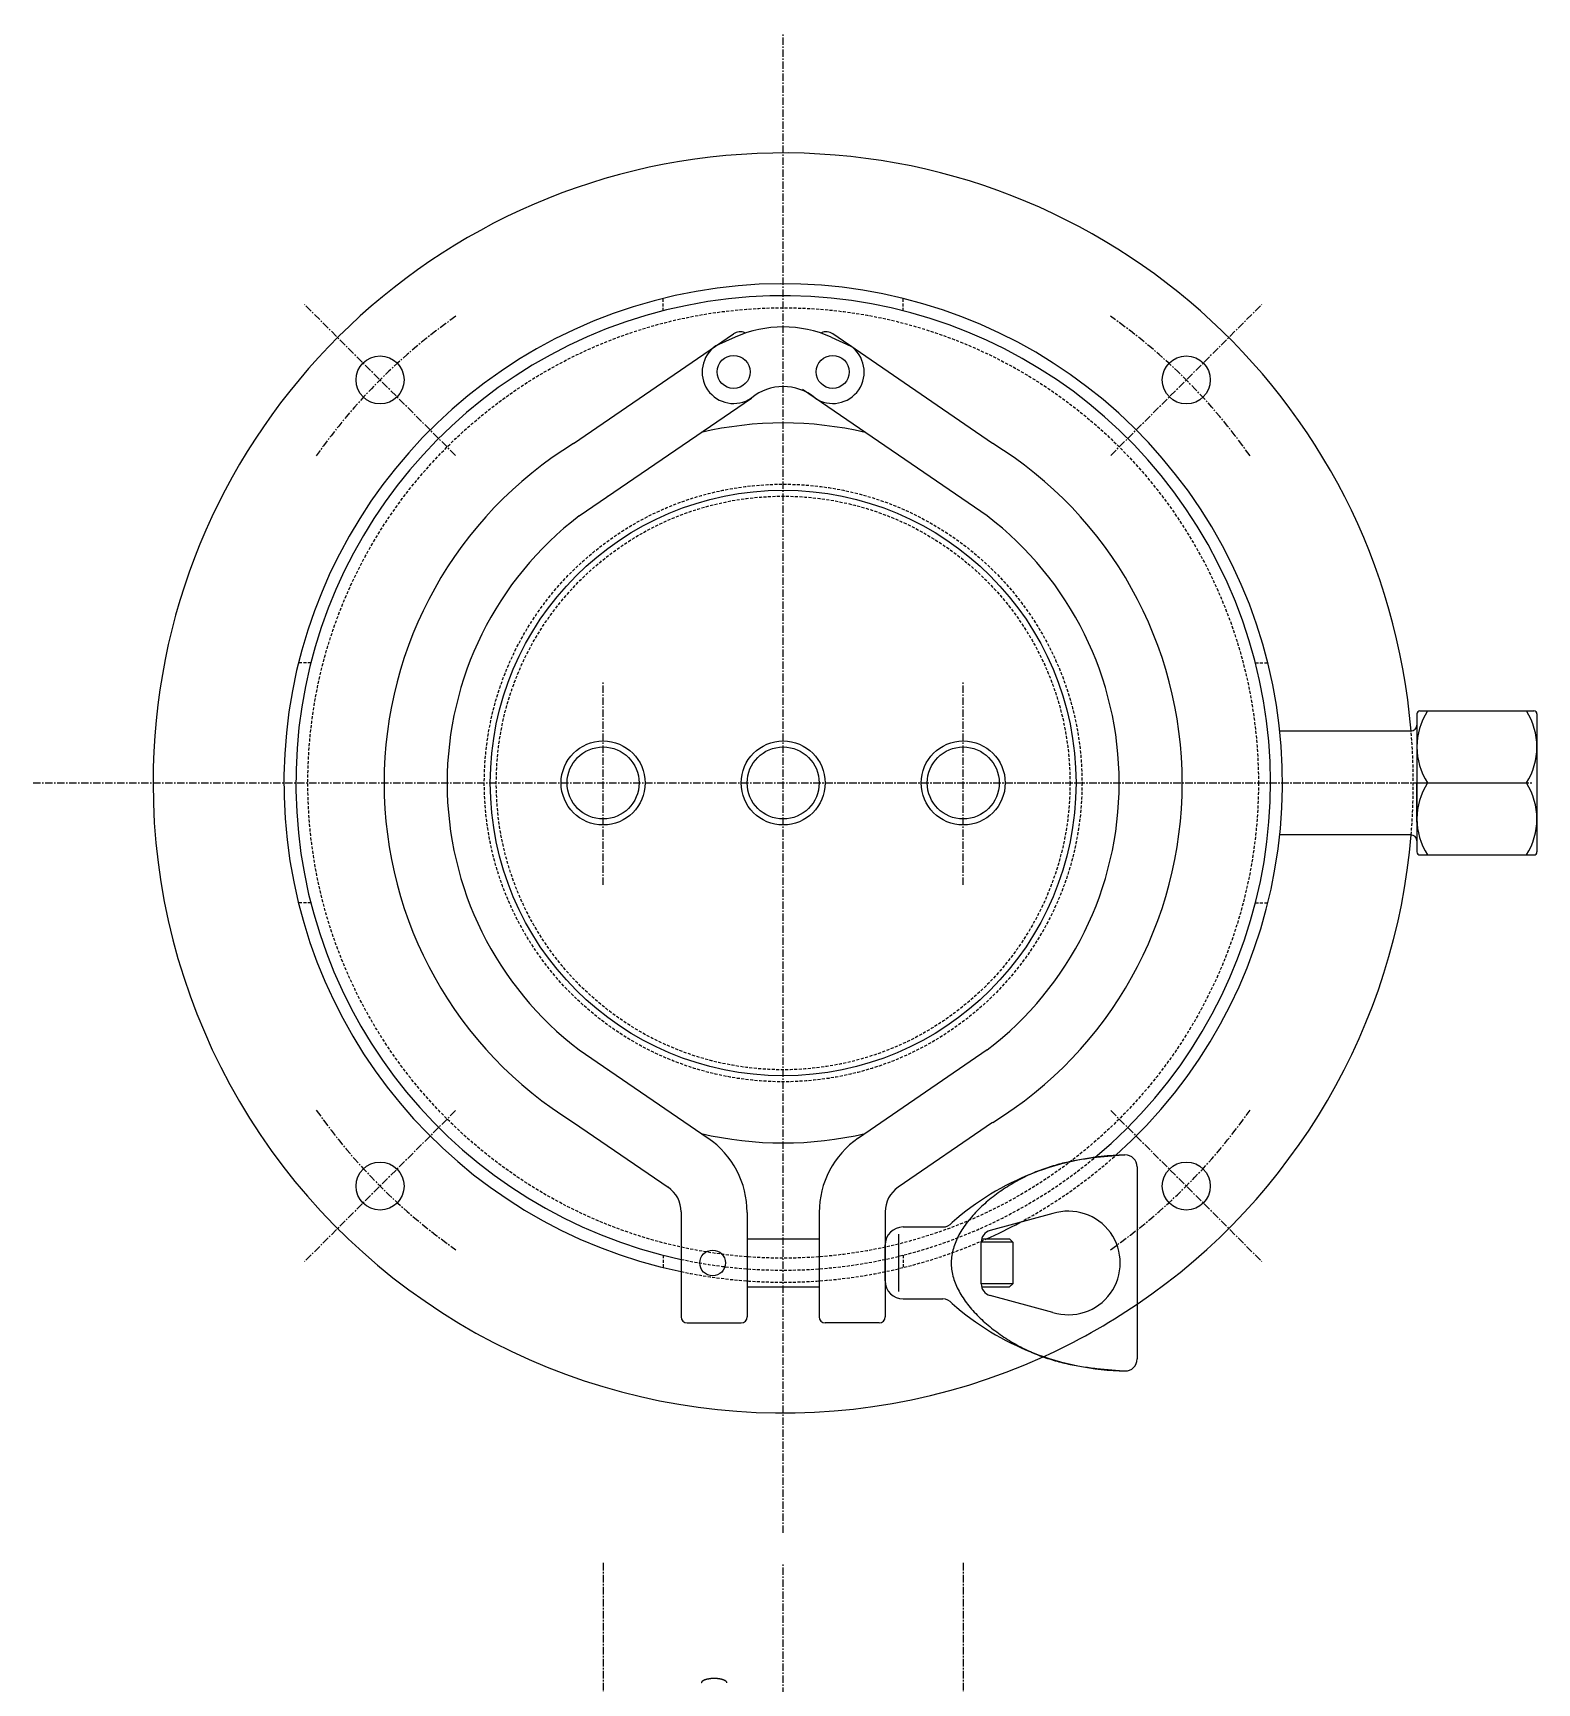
# Model space of a CAD drawing. Extents: x 248 to 542, y 18 to 798.
# Drawn here: x 291.5 to 542.1, y 522.5 to 797.5 of the extents above; entities that cross this region are included whole.
import ezdxf

# ---------------------------------------------------------------- set-up
doc = ezdxf.new("R2010")
doc.units = 0
doc.linetypes.add('CENTER', pattern=[2, 1.25, -0.25, 0.25, -0.25])
doc.linetypes.add('DASHED', pattern=[0.75, 0.5, -0.25])
doc.layers.get('0').update_dxf_attribs({"linetype": 'CONTINUOUS'})
doc.layers.add('CENTER', color=1, linetype='CENTER')

msp = doc.modelspace()

# ---------------------------------------------------------------- linework, layer by layer
at = {"color": 3, "linetype": 'DASHED'}
for p, q in [((396.5, 751.21), (396.5, 753.28)), ((436.5, 751.21), (436.5, 753.28)), ((337.8, 692.52), (335.74, 692.52)), ((495.2, 692.52), (497.26, 692.52)), ((337.8, 652.52), (335.74, 652.52)), ((495.2, 652.52), (497.26, 652.52)), ((396.5, 593.82), (396.5, 591.76)), ((436.5, 593.82), (436.5, 591.76))]:
    msp.add_line(p, q, dxfattribs=at)
at = {"color": 7, "linetype": 'CONTINUOUS'}
for p, q in [((381.59, 729.12), (408.23, 747.36)), ((408.48, 746.84), (405.28, 745.35)), ((424.52, 746.84), (427.76, 745.32)), ((451.41, 729.12), (424.77, 747.36)), ((450.5, 717.02), (419.73, 738.08)), ((382.5, 717.02), (411.22, 736.68)), ((522.11, 684.02), (522.11, 682.17)), ((522.11, 682.17), (522.11, 662.87)), ((522.61, 684.52), (541.61, 684.52)), ((542.11, 684.02), (542.11, 661.02)), ((521.11, 681.17), (499.25, 681.17)), ((522.11, 665.98), (522.11, 672.52)), ((522.11, 665.98), (522.11, 672.52)), ((522.11, 665.98), (522.11, 672.52)), ((522.11, 672.52), (539.28, 672.52)), ((523.87, 672.52), (540.35, 672.52)), ((521.11, 663.87), (499.25, 663.87)), ((522.11, 662.87), (522.11, 661.02)), ((522.61, 660.52), (541.61, 660.52)), ((382.5, 628.02), (403.98, 613.32)), ((450.5, 628.02), (429.03, 613.32)), ((381.59, 615.92), (397.33, 605.14)), ((451.41, 615.92), (435.68, 605.14)), ((475.5, 608.52), (475.5, 576.52)), ((399.5, 601.02), (399.5, 583.52)), ((410.5, 600.94), (410.5, 583.52)), ((422.5, 600.94), (422.5, 583.52)), ((433.5, 601.02), (433.5, 583.52)), ((461.43, 600.74), (450.98, 597.92)), ((435.74, 597.3), (435.74, 587.74)), ((436.5, 598.52), (443.1, 598.52)), ((410.5, 596.52), (422.5, 596.52)), ((433.5, 589.52), (433.5, 595.52)), ((449.5, 589.05), (449.5, 595.99)), ((454.75, 595.97), (449.5, 595.97)), ((449.57, 596.52), (454.2, 596.52)), ((454.2, 596.52), (454.75, 595.97)), ((454.75, 595.97), (454.75, 589.07)), ((410.5, 588.52), (422.5, 588.52)), ((454.75, 589.07), (449.5, 589.07)), ((449.57, 588.52), (454.2, 588.52)), ((454.2, 588.52), (454.75, 589.07)), ((436.5, 586.52), (443.1, 586.52)), ((461.43, 584.29), (450.98, 587.12)), ((400.5, 582.52), (409.5, 582.52)), ((432.5, 582.52), (423.5, 582.52))]:
    msp.add_line(p, q, dxfattribs=at)
at = {"color": 7}
msp.add_polyline3d([(473.44, 610.52, 0), (473.12, 610.49, 0), (472.81, 610.47, 0), (472.5, 610.44, 0), (472.18, 610.42, 0), (471.87, 610.39, 0), (471.56, 610.37, 0), (471.24, 610.34, 0), (470.93, 610.31, 0), (470.62, 610.28, 0), (470.3, 610.25, 0), (469.99, 610.23, 0), (469.68, 610.19, 0), (469.36, 610.16, 0), (469.05, 610.13, 0), (468.73, 610.09, 0), (468.42, 610.06, 0), (468.11, 610.02, 0), (467.79, 609.98, 0), (467.48, 609.94, 0), (467.16, 609.9, 0), (466.85, 609.85, 0), (466.54, 609.8, 0), (466.22, 609.76, 0), (465.9, 609.71, 0), (465.59, 609.65, 0), (465.27, 609.6, 0), (464.96, 609.54, 0), (464.64, 609.48, 0), (464.33, 609.41, 0), (464.01, 609.35, 0), (463.7, 609.27, 0), (463.38, 609.2, 0), (463.06, 609.13, 0), (462.75, 609.05, 0), (462.43, 608.97, 0), (462.12, 608.88, 0), (461.8, 608.79, 0), (461.48, 608.7, 0), (461.16, 608.6, 0), (460.85, 608.5, 0), (460.53, 608.4, 0), (460.21, 608.29, 0), (459.89, 608.18, 0), (459.57, 608.06, 0), (459.25, 607.94, 0), (458.93, 607.82, 0), (458.61, 607.69, 0), (458.3, 607.55, 0), (457.98, 607.42, 0), (457.65, 607.27, 0), (457.33, 607.13, 0), (457.01, 606.97, 0), (456.69, 606.82, 0), (456.37, 606.66, 0), (456.06, 606.49, 0), (455.74, 606.32, 0), (455.42, 606.15, 0), (455.11, 605.97, 0), (454.79, 605.79, 0), (454.48, 605.6, 0), (454.17, 605.41, 0), (453.86, 605.22, 0), (453.55, 605.02, 0), (453.24, 604.82, 0), (452.94, 604.61, 0), (452.64, 604.41, 0), (452.34, 604.2, 0), (452.05, 603.98, 0), (451.75, 603.76, 0), (451.47, 603.54, 0), (451.18, 603.32, 0), (450.9, 603.09, 0), (450.62, 602.86, 0), (450.35, 602.63, 0), (450.08, 602.39, 0), (449.81, 602.15, 0), (449.55, 601.91, 0), (449.29, 601.66, 0), (449.04, 601.42, 0), (448.79, 601.17, 0), (448.55, 600.92, 0), (448.31, 600.66, 0), (448.08, 600.41, 0), (447.86, 600.15, 0), (447.64, 599.89, 0), (447.42, 599.63, 0), (447.21, 599.36, 0), (447.01, 599.1, 0), (446.82, 598.83, 0), (446.63, 598.56, 0), (446.45, 598.29, 0), (446.27, 598.02, 0), (446.1, 597.74, 0), (445.94, 597.47, 0), (445.79, 597.19, 0), (445.64, 596.91, 0), (445.51, 596.63, 0), (445.38, 596.35, 0), (445.26, 596.07, 0), (445.14, 595.79, 0), (445.04, 595.51, 0), (444.94, 595.22, 0), (444.86, 594.94, 0), (444.78, 594.65, 0), (444.71, 594.37, 0), (444.65, 594.08, 0), (444.6, 593.79, 0), (444.56, 593.51, 0), (444.53, 593.22, 0), (444.51, 592.93, 0), (444.5, 592.64, 0), (444.5, 592.36, 0), (444.51, 592.07, 0), (444.54, 591.78, 0), (444.57, 591.49, 0), (444.61, 591.21, 0), (444.66, 590.92, 0), (444.72, 590.63, 0), (444.79, 590.35, 0), (444.87, 590.06, 0), (444.96, 589.78, 0), (445.05, 589.49, 0), (445.16, 589.21, 0), (445.27, 588.93, 0), (445.39, 588.65, 0), (445.52, 588.37, 0), (445.66, 588.09, 0), (445.81, 587.81, 0), (445.96, 587.53, 0), (446.13, 587.26, 0), (446.29, 586.98, 0), (446.47, 586.71, 0), (446.65, 586.44, 0), (446.84, 586.17, 0), (447.04, 585.9, 0), (447.24, 585.63, 0), (447.45, 585.37, 0), (447.67, 585.11, 0), (447.89, 584.85, 0), (448.11, 584.59, 0), (448.35, 584.33, 0), (448.58, 584.08, 0), (448.82, 583.83, 0), (449.07, 583.58, 0), (449.33, 583.33, 0), (449.58, 583.09, 0), (449.85, 582.85, 0), (450.11, 582.61, 0), (450.38, 582.37, 0), (450.66, 582.14, 0), (450.94, 581.91, 0), (451.22, 581.68, 0), (451.5, 581.46, 0), (451.79, 581.24, 0), (452.08, 581.02, 0), (452.38, 580.8, 0), (452.68, 580.59, 0), (452.98, 580.39, 0), (453.28, 580.18, 0), (453.59, 579.98, 0), (453.89, 579.78, 0), (454.2, 579.59, 0), (454.51, 579.4, 0), (454.83, 579.22, 0), (455.14, 579.04, 0), (455.46, 578.86, 0), (455.77, 578.68, 0), (456.09, 578.52, 0), (456.41, 578.35, 0), (456.73, 578.19, 0), (457.05, 578.04, 0), (457.37, 577.88, 0), (457.69, 577.74, 0), (458, 577.6, 0), (458.32, 577.46, 0), (458.64, 577.33, 0), (458.96, 577.2, 0), (459.28, 577.07, 0), (459.6, 576.95, 0), (459.92, 576.84, 0), (460.24, 576.73, 0), (460.55, 576.62, 0), (460.87, 576.52, 0), (461.19, 576.42, 0), (461.5, 576.32, 0), (461.82, 576.23, 0), (462.14, 576.14, 0), (462.45, 576.06, 0), (462.77, 575.98, 0), (463.09, 575.9, 0), (463.4, 575.82, 0), (463.72, 575.75, 0), (464.04, 575.68, 0), (464.35, 575.61, 0), (464.67, 575.55, 0), (464.98, 575.49, 0), (465.3, 575.43, 0), (465.61, 575.38, 0), (465.93, 575.32, 0), (466.24, 575.27, 0), (466.56, 575.22, 0), (466.87, 575.18, 0), (467.19, 575.13, 0), (467.5, 575.09, 0), (467.81, 575.05, 0), (468.13, 575.01, 0), (468.44, 574.97, 0), (468.76, 574.94, 0), (469.07, 574.9, 0), (469.38, 574.87, 0), (469.7, 574.84, 0), (470.01, 574.81, 0), (470.32, 574.78, 0), (470.64, 574.75, 0), (470.95, 574.72, 0), (471.27, 574.69, 0), (471.58, 574.67, 0), (471.89, 574.64, 0), (472.21, 574.62, 0), (472.52, 574.59, 0), (472.83, 574.57, 0), (473.15, 574.54, 0), (473.46, 574.52, 0)], dxfattribs=at)
at = {"color": 7, "linetype": 'CONTINUOUS'}
msp.add_polyline3d([(407.14, 522.52, 0), (407.14, 522.53, 0), (407.14, 522.55, 0), (407.13, 522.57, 0), (407.13, 522.59, 0), (407.12, 522.61, 0), (407.12, 522.63, 0), (407.11, 522.64, 0), (407.1, 522.66, 0), (407.09, 522.68, 0), (407.07, 522.7, 0), (407.06, 522.72, 0), (407.05, 522.73, 0), (407.03, 522.75, 0), (407.01, 522.77, 0), (407, 522.78, 0), (406.98, 522.8, 0), (406.95, 522.82, 0), (406.93, 522.84, 0), (406.91, 522.85, 0), (406.89, 522.87, 0), (406.86, 522.88, 0), (406.83, 522.9, 0), (406.81, 522.92, 0), (406.78, 522.93, 0), (406.75, 522.95, 0), (406.72, 522.96, 0), (406.69, 522.98, 0), (406.65, 522.99, 0), (406.62, 523, 0), (406.58, 523.02, 0), (406.55, 523.03, 0), (406.51, 523.04, 0), (406.48, 523.06, 0), (406.44, 523.07, 0), (406.4, 523.08, 0), (406.36, 523.09, 0), (406.32, 523.11, 0), (406.27, 523.12, 0), (406.23, 523.13, 0), (406.19, 523.14, 0), (406.14, 523.15, 0), (406.1, 523.16, 0), (406.06, 523.17, 0), (406.01, 523.17, 0), (405.96, 523.18, 0), (405.92, 523.19, 0), (405.87, 523.2, 0), (405.82, 523.21, 0), (405.77, 523.21, 0), (405.72, 523.22, 0), (405.67, 523.23, 0), (405.62, 523.23, 0), (405.57, 523.24, 0), (405.52, 523.24, 0), (405.47, 523.25, 0), (405.42, 523.25, 0), (405.37, 523.25, 0), (405.31, 523.25, 0), (405.26, 523.26, 0), (405.21, 523.26, 0), (405.16, 523.26, 0), (405.11, 523.26, 0), (405.05, 523.26, 0), (405, 523.26, 0), (404.95, 523.26, 0), (404.9, 523.26, 0), (404.84, 523.26, 0), (404.79, 523.26, 0), (404.74, 523.26, 0), (404.69, 523.25, 0), (404.63, 523.25, 0), (404.58, 523.25, 0), (404.53, 523.25, 0), (404.48, 523.24, 0), (404.43, 523.24, 0), (404.38, 523.23, 0), (404.33, 523.23, 0), (404.28, 523.22, 0), (404.23, 523.21, 0), (404.18, 523.21, 0), (404.13, 523.2, 0), (404.09, 523.19, 0), (404.04, 523.18, 0), (403.99, 523.17, 0), (403.95, 523.17, 0), (403.9, 523.16, 0), (403.86, 523.15, 0), (403.81, 523.14, 0), (403.77, 523.13, 0), (403.73, 523.12, 0), (403.69, 523.11, 0), (403.64, 523.09, 0), (403.61, 523.08, 0), (403.56, 523.07, 0), (403.53, 523.06, 0), (403.49, 523.04, 0), (403.45, 523.03, 0), (403.42, 523.02, 0), (403.38, 523, 0), (403.35, 522.99, 0), (403.32, 522.98, 0), (403.28, 522.96, 0), (403.25, 522.95, 0), (403.22, 522.93, 0), (403.19, 522.92, 0), (403.17, 522.9, 0), (403.14, 522.88, 0), (403.12, 522.87, 0), (403.09, 522.85, 0), (403.07, 522.84, 0), (403.05, 522.82, 0), (403.03, 522.8, 0), (403.01, 522.78, 0), (402.99, 522.77, 0), (402.97, 522.75, 0), (402.95, 522.73, 0), (402.94, 522.72, 0), (402.93, 522.7, 0), (402.92, 522.68, 0), (402.9, 522.66, 0), (402.89, 522.64, 0), (402.89, 522.63, 0), (402.88, 522.61, 0), (402.87, 522.59, 0), (402.87, 522.57, 0), (402.87, 522.55, 0), (402.86, 522.53, 0), (402.86, 522.52, 0)], dxfattribs=at)
at = {"color": 3, "linetype": 'DASHED'}
for radius in [79.2, 49.8, 47.8]:
    msp.add_circle((416.5, 672.52), radius, dxfattribs=at)
at = {"color": 7, "linetype": 'CONTINUOUS'}
for centre, radius in [((349.33, 739.69), 4), ((408.25, 741.02), 2.75), ((424.75, 741.02), 2.75), ((483.68, 739.69), 4), ((416.5, 672.52), 48.8), ((386.5, 672.52), 7), ((416.5, 672.52), 7), ((446.5, 672.52), 7), ((386.5, 672.52), 6), ((416.5, 672.52), 6), ((446.5, 672.52), 6), ((349.33, 605.34), 4), ((483.68, 605.34), 4), ((404.75, 592.52), 2.14)]:
    msp.add_circle(centre, radius, dxfattribs=at)
for centre, radius, start, end in [((416.5, 672.52), 105, 4.7258, 180), ((416.5, 672.52), 83.2, 311.7651, 258.2099), ((416.5, 672.52), 81.2, 309.8069, 257.9152), ((416.5, 728.52), 20, 66.3517, 113.6483), ((408.25, 741.02), 5.25, 124.4, 304.4), ((409.36, 745.71), 2, 67.3335, 124.4), ((424.75, 741.02), 5.25, 235.6, 55.6), ((423.64, 745.71), 2, 55.6, 112.6665), ((416.51, 730.36), 8.24, 50.1378, 129.9241), ((416.5, 672.52), 60, 76.8398, 103.1602), ((416.5, 672.52), 66.5, 121.6667, 238.3333), ((416.5, 672.52), 66.5, 301.6667, 58.3333), ((416.5, 672.52), 56, 121.1349, 121.4214), ((416.5, 672.52), 56, 127.3786, 232.6214), ((416.5, 672.52), 56, 307.3786, 52.6214), ((521.11, 682.17), 1, 270, 0), ((533.18, 678.52), 11.07, 147.1883, 212.8117), ((522.61, 684.02), 0.5, 90, 180), ((531.04, 678.52), 11.07, 327.1883, 32.8117), ((541.61, 684.02), 0.5, 0, 90), ((416.5, 672.52), 105, 180, 294.3694), ((533.18, 666.52), 11.07, 147.1883, 212.8117), ((531.04, 666.52), 11.07, 327.1883, 32.8117), ((416.5, 672.52), 105, 304.1876, 355.2742), ((521.11, 662.87), 1, 0, 90), ((522.61, 661.02), 0.5, 180, 270), ((522.61, 661.02), 0.5, 180, 270), ((541.61, 661.02), 0.5, 270, 0), ((416.5, 672.52), 56, 238.5786, 238.6774), ((416.5, 672.52), 60, 256.8398, 283.1602), ((395.5, 600.94), 15, 0, 55.6), ((437.5, 600.94), 15, 124.4, 180), ((474.37, 565.69), 44.83, 91.1648, 131.5058), ((473.5, 608.52), 2, 0, 91.1648), ((394.5, 601.02), 5, 0, 55.6), ((438.5, 601.02), 5, 124.4, 180), ((464.03, 592.52), 8.63, 252.4367, 107.5633), ((436.5, 595.52), 3, 90, 180), ((443.1, 600.52), 2, 270, 321.3816), ((451.5, 595.99), 2, 105.1374, 180), ((416.5, 672.52), 83.2, 294.0118, 298.297), ((436.5, 589.52), 3, 180, 270), ((451.5, 589.05), 2, 180, 254.8626), ((443.1, 584.52), 2, 38.6184, 90), ((474.37, 619.34), 44.83, 228.4942, 268.8352), ((400.5, 583.52), 1, 180, 270), ((409.5, 583.52), 1, 270, 0), ((423.5, 583.52), 1, 180, 270), ((432.5, 583.52), 1, 270, 0), ((416.5, 672.52), 105, 294.3694, 304.1876), ((473.5, 576.52), 2, 268.8352, 360)]:
    msp.add_arc(centre, radius, start, end, dxfattribs=at)
at = {"color": 3, "linetype": 'DASHED'}
for radius, start, end in [(105, 355.2742, 4.7258), (81.2, 257.9152, 309.8069), (83.2, 298.297, 311.7651), (83.2, 258.2099, 294.0118)]:
    msp.add_arc((416.5, 672.52), radius, start, end, dxfattribs=at)
at = {"layer": 'CENTER', "color": 1, "linetype": 'CENTER'}
for p, q in [((416.5, 547.52), (416.5, 797.52)), ((361.9, 727.12), (336.75, 752.26)), ((471.1, 727.12), (496.25, 752.26)), ((386.5, 655.52), (386.5, 689.52)), ((446.5, 655.52), (446.5, 689.52)), ((291.5, 672.52), (541.5, 672.52)), ((361.9, 617.91), (336.75, 592.77)), ((471.1, 617.91), (496.25, 592.77)), ((386.5, 542.52), (386.5, 494.52)), ((416.5, 154.52), (416.5, 542.52)), ((446.5, 542.52), (446.5, 494.52))]:
    msp.add_line(p, q, dxfattribs=at)
for start, end in [(125.0278, 144.9722), (35.0278, 54.9722), (215.0278, 234.9722), (305.0278, 324.9722)]:
    msp.add_arc((416.5, 672.52), 95, start, end, dxfattribs=at)

doc.saveas('drawing.dxf')
